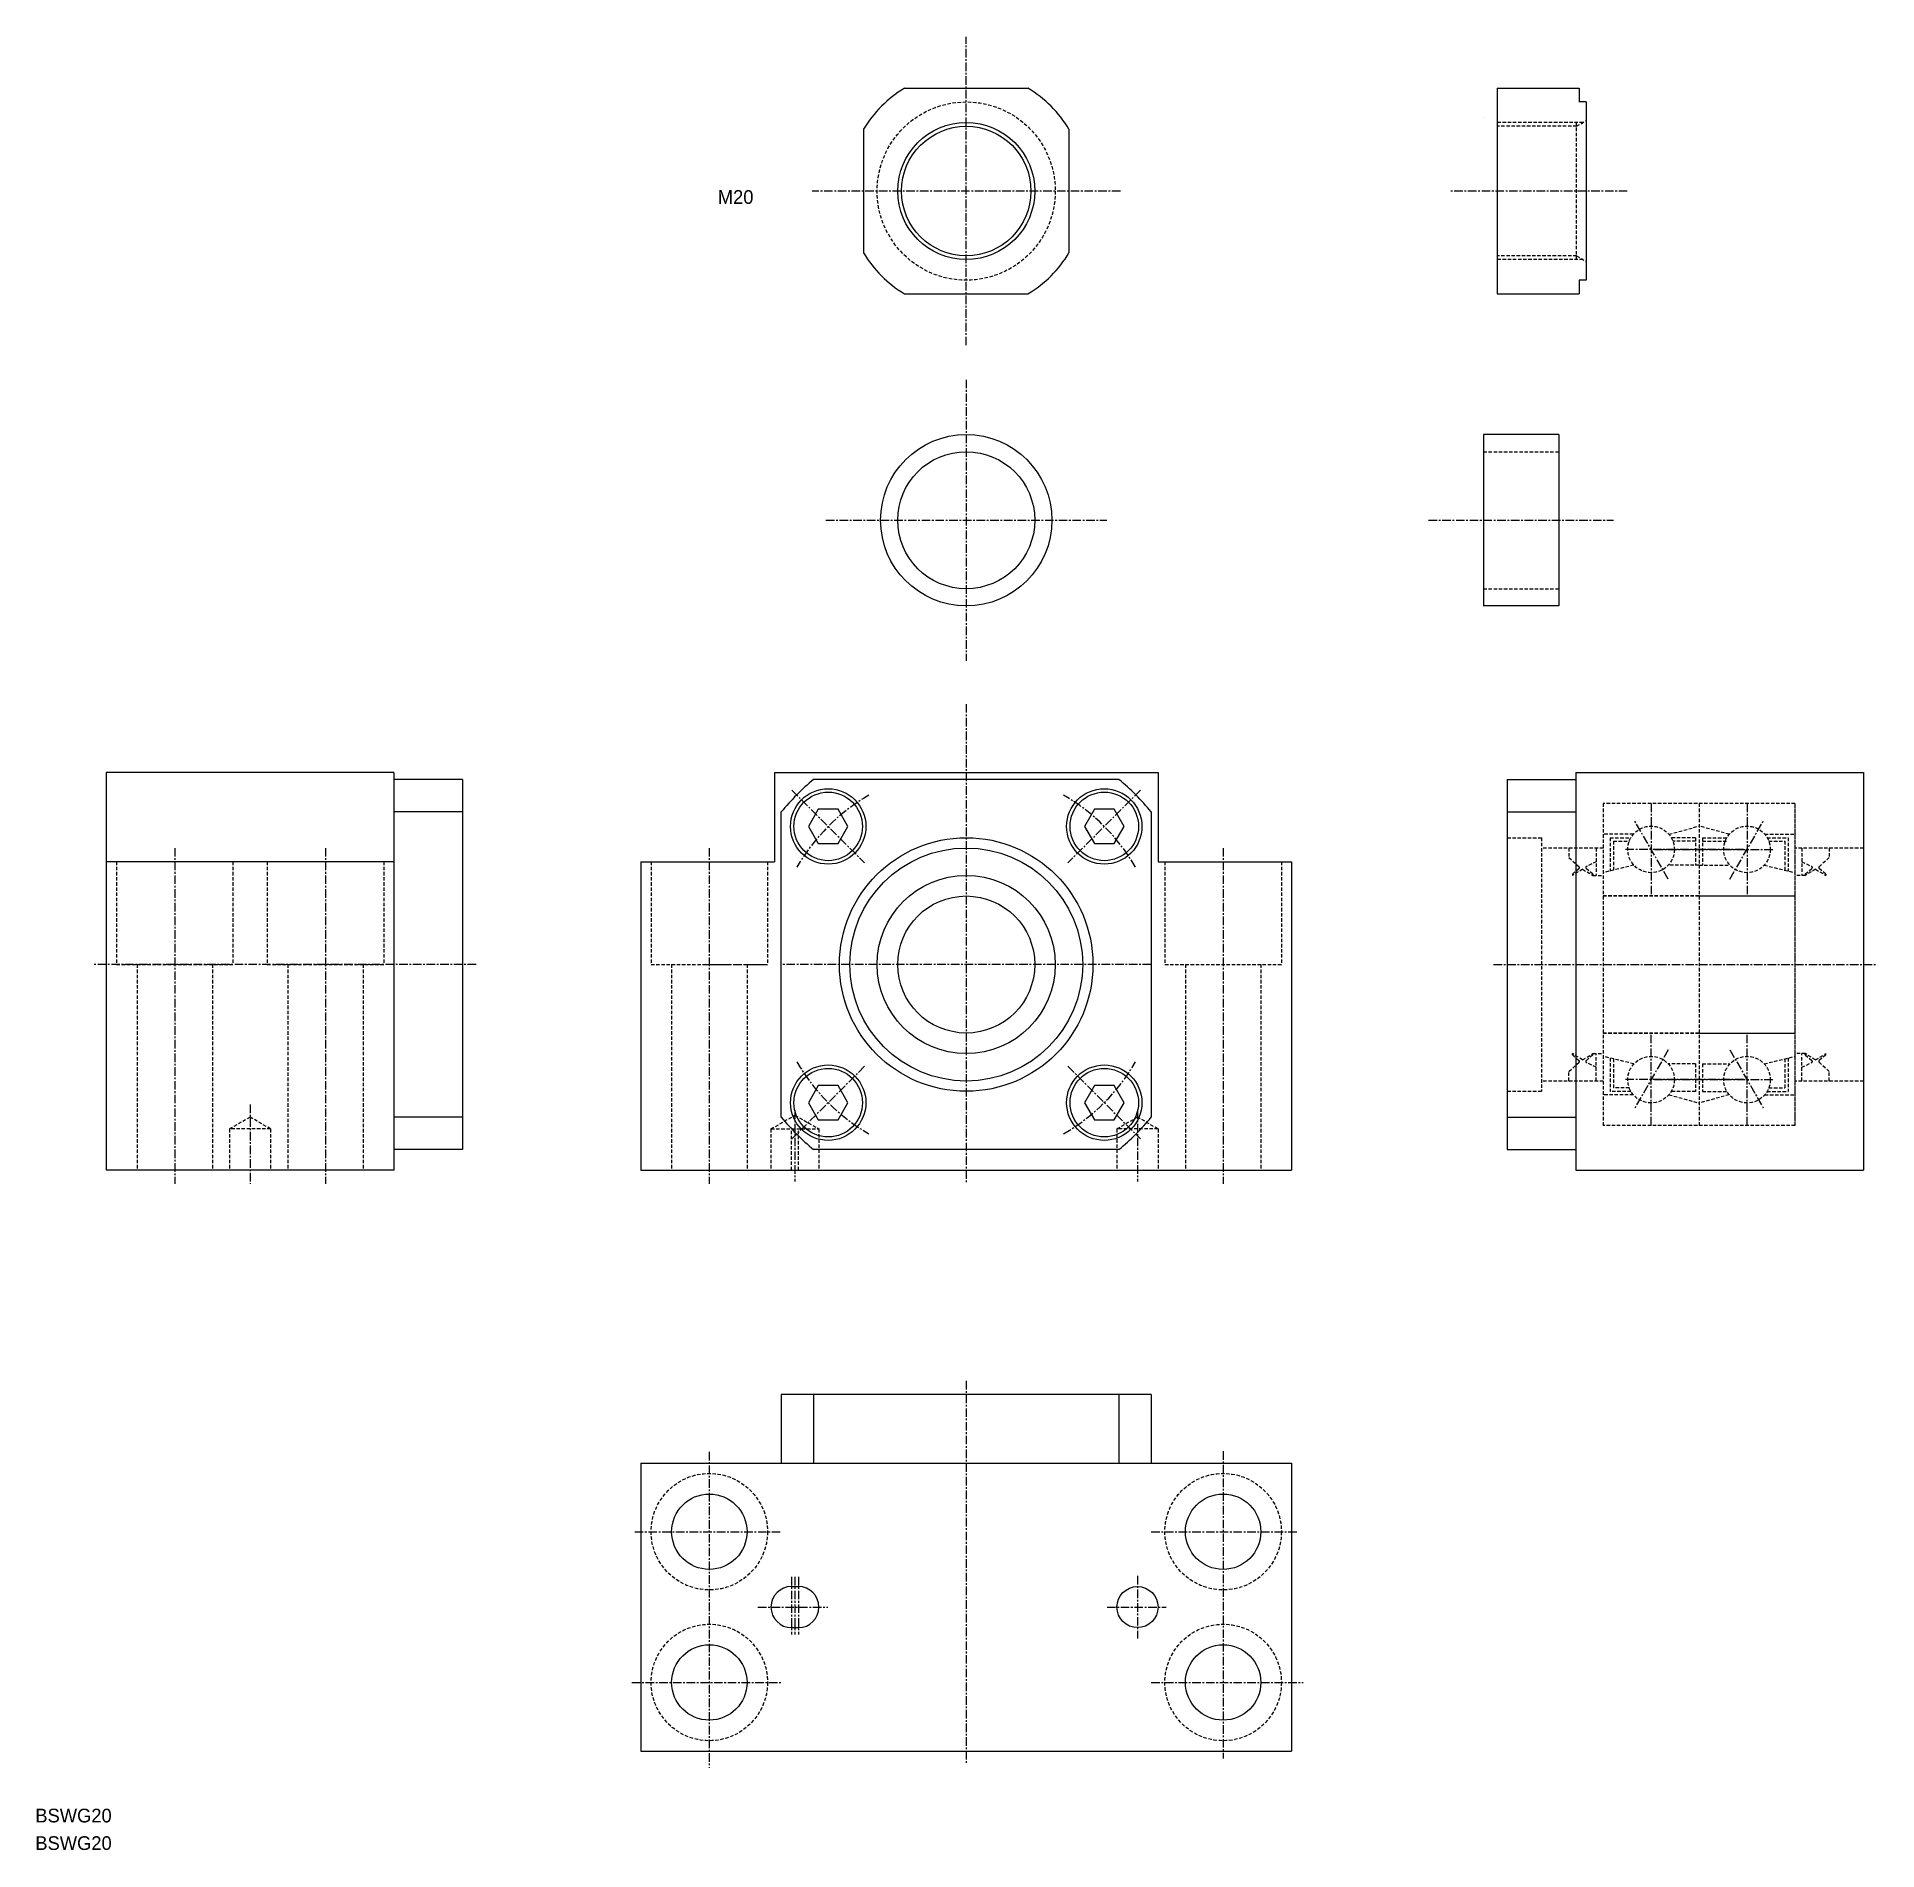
# Model space of a CAD drawing. Extents: x -43 to 226, y 746 to 1011.
import ezdxf

# ---------------------------------------------------------------- set-up
doc = ezdxf.new("R2010")
doc.units = 0
doc.linetypes.add('CENTER', pattern=[2, 1.25, -0.25, 0.25, -0.25])
doc.linetypes.add('DASHED', pattern=[0.75, 0.5, -0.25])
doc.layers.get('0').update_dxf_attribs({"linetype": 'CONTINUOUS'})
doc.layers.add('CENTER', color=1, linetype='CENTER')

msp = doc.modelspace()

# ---------------------------------------------------------------- linework, layer by layer
at = {"color": 7, "linetype": 'CONTINUOUS'}
for p, q in [((83.81, 1003.37), (101.83, 1003.37)), ((170.31, 1003.37), (182.31, 1003.37)), ((170.31, 1003.37), (170.31, 973.37)), ((182.31, 1003.37), (182.31, 1001.37)), ((183.31, 1001.37), (182.31, 1001.37)), ((183.31, 1001.37), (183.31, 975.37)), ((77.82, 997.39), (77.82, 979.36)), ((107.82, 997.39), (107.82, 979.36)), ((183.31, 975.37), (182.31, 975.37)), ((182.31, 975.37), (182.31, 973.37)), ((83.81, 973.37), (101.83, 973.37)), ((170.31, 973.37), (182.31, 973.37)), ((168.31, 952.84), (168.31, 927.84)), ((179.31, 952.84), (168.31, 952.84)), ((179.31, 952.84), (179.31, 927.84)), ((179.31, 927.84), (168.31, 927.84)), ((-32.71, 903.51), (-32.71, 845.51)), ((9.29, 903.51), (-32.71, 903.51)), ((9.29, 903.51), (9.29, 845.51)), ((64.82, 903.51), (120.82, 903.51)), ((64.82, 903.51), (64.82, 890.51)), ((120.82, 903.51), (120.82, 890.51)), ((181.79, 903.51), (181.79, 845.51)), ((181.79, 903.51), (223.79, 903.51)), ((223.79, 903.51), (223.79, 845.51)), ((19.29, 902.51), (9.29, 902.51)), ((19.29, 902.51), (19.29, 848.51)), ((115.09, 902.51), (70.55, 902.51)), ((171.79, 902.51), (171.79, 848.51)), ((171.79, 902.51), (181.79, 902.51)), ((19.29, 897.78), (9.29, 897.78)), ((65.82, 853.24), (65.82, 897.78)), ((119.82, 897.78), (119.82, 853.24)), ((171.79, 897.78), (181.79, 897.78)), ((9.29, 890.51), (-32.71, 890.51)), ((45.32, 890.51), (45.32, 845.51)), ((45.32, 890.51), (64.82, 890.51)), ((120.82, 890.51), (140.32, 890.51)), ((140.32, 890.51), (140.32, 845.51)), ((19.29, 853.24), (9.29, 853.24)), ((171.79, 853.24), (181.79, 853.24)), ((19.29, 848.51), (9.29, 848.51)), ((115.09, 848.51), (70.55, 848.51)), ((171.79, 848.51), (181.79, 848.51)), ((9.29, 845.51), (-32.71, 845.51)), ((45.32, 845.51), (140.32, 845.51)), ((181.79, 845.51), (223.79, 845.51)), ((119.82, 812.75), (65.82, 812.75)), ((65.82, 812.75), (65.82, 802.75)), ((70.55, 812.75), (70.55, 802.75)), ((115.09, 812.75), (115.09, 802.75)), ((119.82, 812.75), (119.82, 802.75)), ((45.32, 802.75), (45.32, 760.75)), ((45.32, 802.75), (140.32, 802.75)), ((140.32, 802.75), (140.32, 760.75)), ((67.32, 784.75), (68.32, 784.75)), ((67.32, 778.75), (68.32, 778.75)), ((45.32, 760.75), (140.32, 760.75))]:
    msp.add_line(p, q, dxfattribs=at)
at = {"color": 3, "linetype": 'DASHED'}
for p, q in [((168.31, 999.12), (168.31, 999.12)), ((182.86, 998.37), (170.31, 998.37)), ((181.91, 997.82), (170.31, 997.82)), ((181.91, 997.82), (183.31, 998.64)), ((181.91, 978.37), (181.91, 998.37)), ((168.31, 988.37), (168.31, 988.37)), ((181.91, 978.92), (170.31, 978.92)), ((182.86, 978.37), (170.31, 978.37)), ((181.91, 978.92), (183.31, 978.11)), ((168.31, 950.34), (179.31, 950.34)), ((168.31, 930.34), (179.31, 930.34)), ((213.79, 899.01), (185.79, 899.01)), ((185.79, 899.01), (185.79, 852.01)), ((199.79, 899.01), (199.79, 852.01)), ((199.79, 899.01), (199.79, 852.01)), ((213.79, 899.01), (213.79, 852.01)), ((213.79, 898.85), (213.79, 852.41)), ((195.38, 894.51), (199.79, 895.71)), ((204.2, 894.51), (199.79, 895.71)), ((171.79, 894.01), (176.79, 894.01)), ((176.79, 894.01), (176.79, 857.01)), ((185.79, 892.51), (176.79, 892.51)), ((180.79, 892.51), (180.79, 891.11)), ((180.79, 892.51), (180.79, 891.11)), ((184.79, 892.51), (184.79, 888.51)), ((190.2, 894.51), (185.79, 894.51)), ((186.79, 894.01), (186.79, 889.15)), ((186.79, 894.01), (189.85, 894.01)), ((187.29, 893.51), (187.29, 889.27)), ((187.29, 893.51), (189.61, 893.51)), ((199.29, 894.01), (195.73, 894.01)), ((199.29, 893.51), (195.97, 893.51)), ((199.29, 894.01), (199.29, 890.01)), ((200.29, 894.01), (200.29, 890.01)), ((200.29, 894.01), (203.85, 894.01)), ((200.29, 893.51), (203.85, 893.51)), ((209.38, 894.51), (213.79, 894.51)), ((209.73, 894.01), (212.79, 894.01)), ((209.97, 893.51), (212.29, 893.51)), ((212.29, 893.51), (212.29, 889.27)), ((212.79, 894.01), (212.79, 889.15)), ((223.79, 892.51), (213.79, 892.51)), ((214.79, 892.51), (214.79, 888.51)), ((218.79, 892.51), (218.79, 891.11)), ((218.79, 892.51), (218.79, 891.11)), ((-31.21, 890.51), (-31.21, 875.51)), ((-14.21, 890.51), (-14.21, 875.51)), ((-9.21, 890.51), (-9.21, 875.51)), ((7.79, 890.51), (7.79, 875.51)), ((46.82, 890.51), (46.82, 875.51)), ((63.82, 890.51), (63.82, 875.51)), ((121.82, 890.51), (121.82, 875.51)), ((138.82, 890.51), (138.82, 875.51)), ((180.79, 891.11), (182.28, 889.77)), ((181.29, 888.71), (182.28, 889.54)), ((182.79, 889.41), (181.29, 888.51)), ((182.79, 889.41), (184.29, 888.51)), ((184.29, 888.71), (183.3, 889.54)), ((184.79, 890.51), (183.33, 889.79)), ((190.28, 890.01), (185.79, 888.91)), ((199.79, 890.01), (195.29, 890.01)), ((199.79, 890.01), (204.28, 890.01)), ((209.29, 890.01), (213.79, 888.91)), ((214.79, 890.51), (216.25, 889.79)), ((215.29, 888.71), (216.28, 889.54)), ((216.79, 889.41), (215.29, 888.51)), ((216.79, 889.41), (218.29, 888.51)), ((218.79, 891.11), (217.3, 889.77)), ((218.29, 888.71), (217.3, 889.54)), ((181.29, 888.71), (181.29, 888.51)), ((184.29, 888.71), (184.29, 888.51)), ((184.29, 888.51), (185.79, 888.51)), ((215.29, 888.51), (213.79, 888.51)), ((215.29, 888.71), (215.29, 888.51)), ((218.29, 888.71), (218.29, 888.51)), ((185.79, 885.51), (213.79, 885.51)), ((199.79, 885.51), (185.79, 885.51)), ((199.79, 885.51), (213.79, 885.51)), ((-31.21, 875.51), (-14.21, 875.51)), ((-28.21, 875.51), (-28.21, 845.51)), ((-17.21, 875.51), (-17.21, 845.51)), ((-9.21, 875.51), (7.79, 875.51)), ((-6.21, 875.51), (-6.21, 845.51)), ((4.79, 875.51), (4.79, 845.51)), ((46.82, 875.51), (63.82, 875.51)), ((49.82, 875.51), (49.82, 845.51)), ((60.82, 875.51), (60.82, 845.51)), ((121.82, 875.51), (138.82, 875.51)), ((124.82, 875.51), (124.82, 845.51)), ((135.82, 875.51), (135.82, 845.51)), ((185.79, 865.51), (213.79, 865.51)), ((199.79, 865.51), (185.79, 865.51)), ((199.79, 865.51), (213.79, 865.51)), ((181.29, 862.31), (181.29, 862.51)), ((182.79, 861.61), (181.29, 862.51)), ((182.79, 861.61), (184.29, 862.51)), ((184.29, 862.51), (185.79, 862.51)), ((184.29, 862.31), (184.29, 862.51)), ((184.79, 858.51), (184.79, 862.51)), ((215.29, 862.51), (213.79, 862.51)), ((214.79, 858.51), (214.79, 862.51)), ((215.29, 862.31), (215.29, 862.51)), ((216.79, 861.61), (215.29, 862.51)), ((216.79, 861.61), (218.29, 862.51)), ((218.29, 862.31), (218.29, 862.51)), ((180.79, 859.91), (182.28, 861.24)), ((180.79, 858.51), (180.79, 859.91)), ((180.79, 858.51), (180.79, 859.91)), ((181.29, 862.31), (182.28, 861.47)), ((184.29, 862.31), (183.3, 861.47)), ((184.79, 860.51), (183.33, 861.22)), ((190.28, 861.01), (185.79, 862.11)), ((186.79, 861.86), (186.79, 857)), ((187.29, 861.74), (187.29, 857.5)), ((199.29, 861.01), (195.29, 861.01)), ((199.29, 861.01), (199.29, 857)), ((200.29, 861.01), (200.29, 857)), ((200.29, 861.01), (204.28, 861.01)), ((209.29, 861.01), (213.79, 862.11)), ((212.29, 861.74), (212.29, 857.5)), ((212.79, 861.86), (212.79, 857)), ((214.79, 860.51), (216.25, 861.22)), ((215.29, 862.31), (216.28, 861.47)), ((218.29, 862.31), (217.3, 861.47)), ((218.79, 859.91), (217.3, 861.24)), ((218.79, 858.51), (218.79, 859.91)), ((218.79, 858.51), (218.79, 859.91)), ((171.79, 857.01), (176.79, 857.01)), ((185.79, 858.51), (176.79, 858.51)), ((189.85, 857), (186.79, 857)), ((189.61, 857.5), (187.29, 857.5)), ((199.29, 857), (195.73, 857)), ((200.29, 857), (203.85, 857)), ((209.73, 857), (212.79, 857)), ((209.97, 857.5), (212.29, 857.5)), ((223.79, 858.51), (213.79, 858.51)), ((190.2, 856.51), (185.79, 856.51)), ((195.38, 856.51), (199.79, 855.31)), ((204.2, 856.51), (199.79, 855.31)), ((209.38, 856.51), (213.79, 856.51)), ((-11.71, 853.24), (-14.71, 851.51)), ((-8.71, 851.51), (-11.71, 853.24)), ((64.32, 851.51), (67.82, 853.53)), ((67.82, 853.53), (71.32, 851.51)), ((117.82, 853.24), (114.82, 851.51)), ((120.82, 851.51), (117.82, 853.24)), ((213.79, 852.01), (185.79, 852.01)), ((-8.71, 851.51), (-14.71, 851.51)), ((-14.71, 851.51), (-14.71, 845.51)), ((-8.71, 851.51), (-8.71, 845.51)), ((64.32, 851.51), (71.32, 851.51)), ((64.32, 851.51), (64.32, 845.51)), ((67.32, 845.51), (67.32, 851.51)), ((68.32, 845.51), (68.32, 851.51)), ((71.32, 851.51), (71.32, 845.51)), ((120.82, 851.51), (114.82, 851.51)), ((114.82, 851.51), (114.82, 845.51)), ((120.82, 851.51), (120.82, 845.51))]:
    msp.add_line(p, q, dxfattribs=at)
at = {"color": 7, "linetype": 'CONTINUOUS'}
for points in [[(71.22, 898.16), (69.78, 895.66), (71.22, 893.16), (74.11, 893.16), (75.55, 895.66), (74.11, 898.16)], [(111.53, 898.16), (110.08, 895.66), (111.53, 893.16), (114.42, 893.16), (115.86, 895.66), (114.42, 898.16)], [(71.22, 857.85), (69.78, 855.35), (71.22, 852.85), (74.11, 852.85), (75.55, 855.35), (74.11, 857.85)], [(111.53, 857.85), (110.08, 855.35), (111.53, 852.85), (114.42, 852.85), (115.86, 855.35), (114.42, 857.85)]]:
    msp.add_lwpolyline(points, close=True, dxfattribs=at)
at = {"color": 3, "linetype": 'DASHED'}
for centre, radius in [((92.82, 988.37), 13), ((192.79, 892.31), 3.4), ((206.79, 892.31), 3.4), ((192.79, 858.71), 3.4), ((206.79, 858.71), 3.4), ((55.32, 792.75), 8.5), ((130.32, 792.75), 8.5), ((55.32, 770.75), 8.5), ((130.32, 770.75), 8.5)]:
    msp.add_circle(centre, radius, dxfattribs=at)
at = {"color": 3, "linetype": 'CONTINUOUS'}
msp.add_circle((92.82, 988.37), 10, dxfattribs=at)
at = {"color": 7, "linetype": 'CONTINUOUS'}
for centre, radius in [((92.82, 988.37), 9.45), ((92.82, 940.34), 12.5), ((92.82, 940.34), 10), ((72.67, 895.66), 5.5), ((72.67, 895.66), 5), ((112.97, 895.66), 5.5), ((112.97, 895.66), 5), ((92.82, 875.51), 18.5), ((92.82, 875.51), 17), ((92.82, 875.51), 13), ((92.82, 875.51), 10), ((72.67, 855.35), 5.5), ((72.67, 855.35), 5), ((112.97, 855.35), 5.5), ((112.97, 855.35), 5), ((55.32, 792.75), 5.5), ((130.32, 792.75), 5.5), ((117.82, 781.75), 3), ((55.32, 770.75), 5.5), ((130.32, 770.75), 5.5)]:
    msp.add_circle(centre, radius, dxfattribs=at)
for centre, radius, start, end in [((92.82, 988.37), 17.5, 121.0027, 148.9973), ((92.82, 988.37), 17.5, 31.0027, 58.9973), ((92.82, 988.37), 17.5, 211.0027, 238.9973), ((92.82, 988.37), 17.5, 301.0027, 328.9973), ((92.82, 875.51), 35, 129.5177, 140.4823), ((92.82, 875.51), 35, 39.5177, 50.4823), ((92.82, 875.51), 35, 219.5177, 230.4823), ((92.82, 875.51), 35, 309.5177, 320.4823), ((67.32, 781.75), 3, 90.0001, 270.0001), ((68.32, 781.75), 3, 270.0001, 90.0001)]:
    msp.add_arc(centre, radius, start, end, dxfattribs=at)
at = {"color": 3, "linetype": 'DASHED'}
for centre, start, end in [((182.18, 889.66), 310.2311, 48.0882), ((183.4, 889.66), 83.5336, 229.7689), ((216.18, 889.66), 310.2311, 96.4664), ((217.4, 889.66), 131.9118, 229.7689), ((182.18, 861.36), 311.9118, 49.7689), ((183.4, 861.36), 130.2311, 276.4664), ((216.18, 861.36), 263.5336, 49.7689), ((217.4, 861.36), 130.2311, 228.0882)]:
    msp.add_arc(centre, 0.15, start, end, dxfattribs=at)
at = {"layer": 'CENTER', "color": 1, "linetype": 'CENTER'}
for p, q in [((92.82, 965.87), (92.82, 1010.87)), ((115.32, 988.37), (70.32, 988.37)), ((189.31, 988.37), (163.31, 988.37)), ((92.82, 960.84), (92.82, 919.84)), ((72.32, 940.34), (113.32, 940.34)), ((160.31, 940.34), (187.31, 940.34)), ((92.82, 913.51), (92.82, 843.51)), ((67.36, 900.96), (77.97, 890.36)), ((118.27, 900.96), (107.67, 890.36)), ((192.79, 899.01), (192.79, 885.51)), ((206.79, 899.01), (206.79, 885.51)), ((195.29, 887.98), (190.29, 896.64)), ((194.29, 889.71), (191.29, 894.9)), ((204.29, 887.98), (209.29, 896.64)), ((205.29, 889.71), (208.29, 894.9)), ((-22.71, 892.51), (-22.71, 843.51)), ((-0.71, 892.51), (-0.71, 843.51)), ((55.32, 892.51), (55.32, 843.51)), ((130.32, 892.51), (130.32, 843.51)), ((206.29, 892.31), (188.79, 892.31)), ((193.29, 892.31), (210.79, 892.31)), ((21.29, 875.51), (-34.71, 875.51)), ((54.82, 875.51), (63.82, 875.51)), ((119.82, 875.51), (65.82, 875.51)), ((169.79, 875.51), (225.79, 875.51)), ((55.32, 870.51), (55.32, 843.51)), ((130.32, 870.51), (130.32, 843.51)), ((192.79, 852.01), (192.79, 865.51)), ((206.79, 852.01), (206.79, 865.51)), ((195.29, 863.04), (190.29, 854.38)), ((204.29, 863.04), (209.29, 854.38)), ((77.97, 860.66), (67.36, 850.05)), ((107.67, 860.66), (118.27, 850.05)), ((194.29, 861.3), (191.29, 856.11)), ((205.29, 861.3), (208.29, 856.11)), ((206.29, 858.71), (188.79, 858.71)), ((193.29, 858.71), (210.79, 858.71)), ((-11.71, 855.09), (-11.71, 843.51)), ((67.82, 854.24), (67.82, 843.85)), ((117.82, 854.24), (117.82, 843.85)), ((92.82, 814.75), (92.82, 758.75)), ((55.32, 804.41), (55.32, 758.3)), ((130.32, 804.5), (130.32, 759.65)), ((44.43, 792.75), (65.82, 792.75)), ((119.82, 792.75), (141.18, 792.75)), ((67.32, 786.14), (67.32, 777.74)), ((67.82, 786.14), (67.82, 777.74)), ((68.32, 786.14), (68.32, 777.74)), ((117.82, 786.3), (117.82, 777.17)), ((62.42, 781.75), (72.61, 781.75)), ((113.37, 781.75), (122.02, 781.75)), ((44.01, 770.75), (65.82, 770.75)), ((119.82, 770.75), (141.98, 770.75))]:
    msp.add_line(p, q, dxfattribs=at)
for start, end in [(119.8783, 150.1217), (29.8783, 60.1217), (209.8783, 240.1217), (299.8783, 330.1217)]:
    msp.add_arc((92.82, 875.51), 28.5, start, end, dxfattribs=at)

# ---------------------------------------------------------------- texts
at = {"color": 7, "linetype": 'CONTINUOUS'}
for s, p in [('M20', (56.56, 986.5)), ('BSWG20', (-43.06, 750.33)), ('BSWG20', (-43.06, 746.31))]:
    msp.add_text(s, height=2, dxfattribs=at).set_placement(p)

doc.saveas('drawing.dxf')
